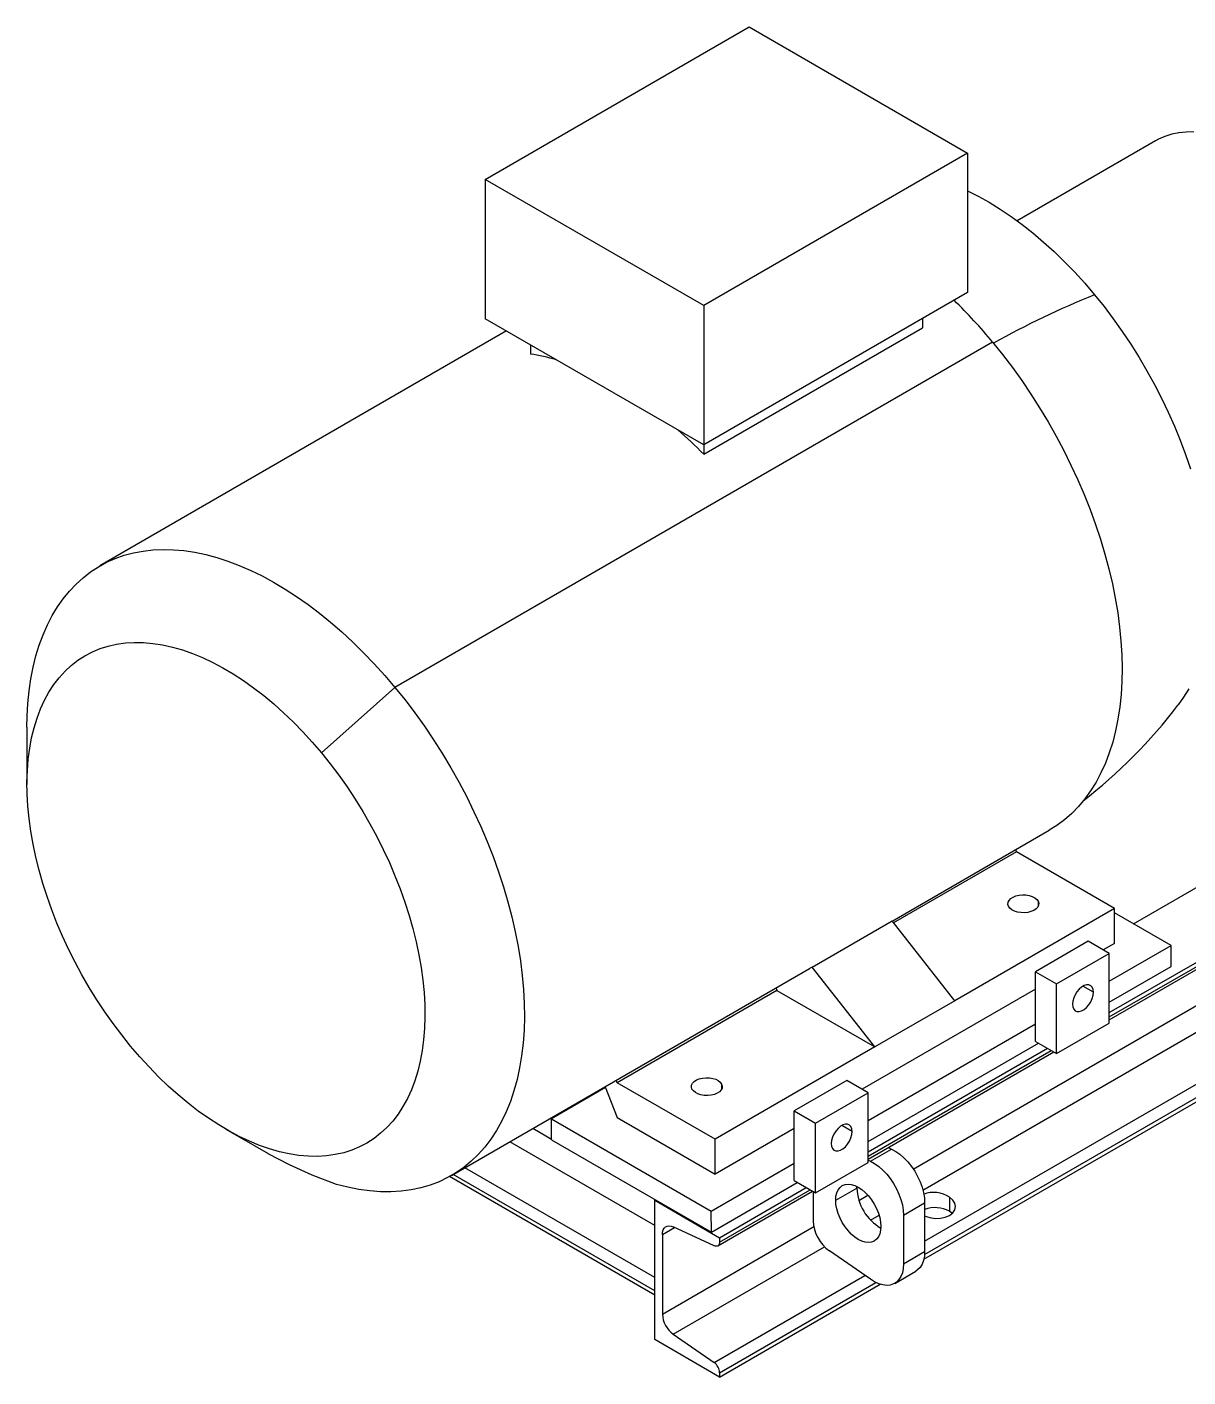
# Paper-space layout 'Isometric View' of a CAD drawing. Header units: millimetres. Extents: x -694 to 278, y -543 to 299.
# Drawn here: x -694 to -149, y -543 to 90 of the extents above; entities that cross this region are included whole.
import ezdxf

# ---------------------------------------------------------------- set-up
doc = ezdxf.new("R2010")
doc.units = ezdxf.units.MM

psp = doc.layouts.new('Isometric View')

# ---------------------------------------------------------------- linework, layer by layer
at = {"color": 7, "linetype": 'Continuous', "lineweight": 25}
for p, q in [((-478.58, 18.61), (-354.84, 90.05)), ((-354.84, 90.05), (-252.3, 30.86)), ((-164.15, 36.65), (-229.05, -0.81)), ((-252.3, 30.86), (-376.05, -40.58)), ((-252.3, 30.86), (-252.3, -34.46)), ((-478.58, 18.61), (-478.58, -46.71)), ((-376.05, -40.58), (-478.58, 18.61)), ((-252.3, -34.46), (-376.05, -105.9)), ((-376.05, -40.58), (-376.05, -105.9)), ((-376.05, -105.9), (-478.58, -46.71)), ((-273.52, -46.71), (-273.52, -51.07)), ((-468.56, -52.49), (-659.36, -162.64)), ((-376.05, -110.26), (-273.52, -51.07)), ((-240.56, -57.73), (-520.93, -219.59)), ((-457.36, -58.96), (-457.36, -63.32)), ((-376.05, -105.9), (-376.05, -110.26)), ((-185.83, -372.09), (278.38, -104.09)), ((-185.83, -374.12), (278.38, -106.12)), ((-185.83, -375.47), (277.55, -107.95)), ((-174.52, -330.46), (145.45, -145.73)), ((-277.76, -445.47), (171.21, -186.27)), ((-273.29, -455.27), (176.29, -195.72)), ((-272.81, -487.64), (202.38, -213.29)), ((-272.49, -485.43), (200.31, -212.46)), ((-272.45, -479.21), (195.23, -209.21)), ((-520.93, -219.59), (-555.45, -250.25)), ((-693.53, -238.18), (-693.53, -265.13)), ((-287.72, -329.14), (-214, -286.58)), ((-229.31, -296.77), (-286.99, -330.07)), ((-229.31, -296.77), (-229.74, -295.67)), ((-183.35, -323.31), (-229.31, -296.77)), ((-219.17, -319.88), (-219.17, -322.24)), ((-325.21, -350.76), (-287.73, -329.12)), ((-258.3, -366.58), (-287.73, -329.12)), ((-183.35, -323.31), (-258.3, -366.58)), ((-183.35, -339.64), (-183.35, -323.31)), ((-156.84, -340.66), (-183.35, -325.36)), ((-195.73, -338.62), (-220.48, -352.91)), ((-185.83, -344.33), (-195.73, -338.62)), ((-183.35, -339.64), (-188.66, -342.7)), ((-185.83, -357.4), (-156.84, -340.66)), ((-156.84, -350.46), (-156.84, -340.66)), ((-210.58, -358.62), (-185.83, -344.33)), ((-185.83, -376.99), (-185.83, -344.33)), ((-494.36, -448.44), (-326.43, -351.48)), ((-325.21, -350.76), (-326.43, -351.48)), ((-295.78, -388.21), (-325.21, -350.76)), ((-220.48, -352.91), (-210.58, -358.62)), ((-220.48, -385.57), (-220.48, -352.91)), ((-185.83, -367.2), (-156.84, -350.46)), ((-342.17, -360.57), (-341.74, -361.68)), ((-210.58, -391.28), (-210.58, -358.62)), ((-193.31, -362.53), (-198.21, -359.71)), ((-341.74, -361.68), (-416.7, -404.95)), ((-341.74, -361.68), (-295.78, -388.21)), ((-220.48, -361.07), (-301.8, -408.02)), ((-258.3, -366.58), (-295.78, -388.21)), ((-298.97, -422.72), (-220.48, -377.4)), ((-210.58, -391.28), (-185.83, -376.99)), ((-220.48, -385.57), (-210.58, -391.28)), ((-295.78, -388.21), (-370.73, -431.48)), ((-298.97, -432.51), (-219.06, -386.38)), ((-298.97, -437.41), (-214.82, -388.83)), ((-298.97, -439.44), (-213.07, -389.84)), ((-298.97, -440.79), (-211.9, -390.52)), ((-416.7, -404.95), (-417.13, -403.84)), ((-370.73, -431.48), (-416.7, -404.95)), ((-308.87, -403.93), (-333.62, -418.22)), ((-298.97, -409.65), (-308.87, -403.93)), ((-422.13, -407.28), (-447.46, -421.9)), ((-422.3, -406.83), (-416.7, -421.28)), ((-367.67, -405.61), (-367.67, -407.97)), ((-323.72, -423.94), (-298.97, -409.65)), ((-298.97, -442.31), (-298.97, -409.65)), ((-440.02, -417.61), (-440.49, -417.34)), ((-438.27, -416.6), (-438.74, -416.32)), ((-447.46, -421.9), (-372.51, -465.17)), ((-447.46, -431.7), (-447.46, -421.9)), ((-441.67, -418.01), (-441.19, -418.29)), ((-416.7, -421.28), (-370.73, -447.81)), ((-333.62, -418.22), (-323.72, -423.94)), ((-333.61, -450.88), (-333.62, -418.22)), ((-323.71, -456.6), (-323.72, -423.94)), ((-600.2, -426.79), (-580.4, -438.22)), ((-447.46, -431.59), (-456.32, -426.48)), ((-333.62, -426.39), (-370.73, -447.81)), ((-306.45, -427.85), (-311.34, -425.03)), ((-399.02, -471.94), (-467.05, -432.67)), ((-447.46, -431.7), (-372.5, -474.97)), ((-370.73, -447.81), (-370.73, -431.48)), ((-297.9, -441.78), (-288, -436.07)), ((-289.55, -435.35), (-288, -436.07)), ((-372.51, -465.17), (-333.61, -442.72)), ((-323.71, -456.6), (-298.97, -442.31)), ((-298.97, -441.29), (-297.9, -441.78)), ((-399.02, -504.57), (-495.33, -448.98)), ((-399.02, -502.55), (-493.56, -447.97)), ((-399.02, -496.36), (-488.2, -444.88)), ((-372.5, -474.97), (-332.2, -451.7)), ((-368.62, -477.62), (-327.96, -454.15)), ((-368.62, -479.65), (-326.2, -455.16)), ((-333.61, -450.88), (-323.71, -456.6)), ((-314.17, -460.07), (-304.27, -454.36)), ((-304.27, -454.36), (-304.25, -453.58)), ((-399.02, -460.07), (-398.67, -459.87)), ((-399.02, -525.39), (-399.02, -460.07)), ((-399.02, -460.07), (-368.62, -477.62)), ((-369.44, -481.48), (-325.03, -455.84)), ((-324.77, -455.99), (-324.77, -469.66)), ((-303.25, -460.19), (-299.02, -457.75)), ((-282.35, -467.01), (-272.45, -461.29)), ((-272.45, -461.29), (-272.45, -484.16)), ((-260.78, -458.65), (-260.78, -465.18)), ((-372.5, -474.97), (-372.51, -465.17)), ((-297.77, -469.4), (-293.78, -467.1)), ((-282.35, -467.01), (-282.35, -489.87)), ((-395.49, -476.11), (-389.8, -472.82)), ((-395.48, -513.44), (-324.47, -472.44)), ((-371.16, -481.43), (-390.39, -472.55)), ((-395.49, -476.11), (-395.48, -513.44)), ((-368.62, -477.62), (-368.62, -479.65)), ((-390.39, -522.88), (-319.39, -481.89)), ((-297.9, -497.15), (-317.13, -483.82)), ((-282.35, -489.87), (-272.45, -484.16)), ((-286.49, -499.03), (-276.59, -493.31)), ((-371.16, -536.2), (-300.45, -495.38)), ((-368.61, -540.92), (-295.37, -498.63)), ((-368.61, -542.95), (-293.29, -499.46)), ((-390.39, -522.88), (-371.16, -536.2)), ((-368.61, -542.95), (-399.02, -525.39)), ((-368.61, -540.92), (-368.61, -542.95))]:
    psp.add_line(p, q, dxfattribs=at)
at = {"color": 7, "linetype": 'Continuous', "lineweight": 25, "flags": 128}
for points in [[(-146.25, 40.85), (-149.81, 40.81), (-153.26, 40.44), (-156.56, 39.76), (-159.72, 38.75), (-162.72, 37.43), (-164.15, 36.65)], [(-252.3, 13.24), (-247.3, 10.72), (-242.15, 7.84), (-237, 4.67), (-231.86, 1.21), (-226.75, -2.52), (-221.68, -6.52), (-216.67, -10.77), (-211.71, -15.27), (-206.83, -20.01), (-202.04, -24.97), (-197.35, -30.14), (-192.77, -35.51)], [(-192.77, -35.51), (-188.31, -41.06), (-183.98, -46.79), (-179.79, -52.68), (-175.76, -58.71), (-171.88, -64.88), (-168.18, -71.16), (-164.66, -77.53), (-161.33, -84), (-158.2, -90.53), (-155.27, -97.12), (-152.55, -103.75), (-150.05, -110.39), (-147.78, -117.05)], [(-240.56, -57.73), (-235.87, -63.57), (-231.3, -69.58), (-226.88, -75.75), (-222.61, -82.06), (-218.5, -88.51), (-214.55, -95.07), (-210.78, -101.75), (-207.2, -108.51), (-203.81, -115.35), (-200.62, -122.25), (-197.64, -129.19), (-194.87, -136.17), (-192.32, -143.16), (-189.99, -150.15), (-187.89, -157.13), (-186.03, -164.08), (-184.4, -170.99), (-183.02, -177.84), (-181.88, -184.61), (-180.99, -191.3), (-180.35, -197.88), (-179.96, -204.35), (-179.82, -210.68), (-179.93, -216.87), (-180.29, -222.91), (-180.91, -228.77), (-181.77, -234.45), (-182.88, -239.93), (-184.24, -245.21), (-185.83, -250.26), (-187.67, -255.09), (-189.74, -259.68), (-192.04, -264.01), (-194.57, -268.09), (-197.31, -271.9), (-200.27, -275.43), (-203.44, -278.68), (-206.81, -281.63), (-210.37, -284.29), (-214, -286.58)], [(-693.53, -238.18), (-693.45, -233.12), (-693.12, -227.1), (-692.54, -221.24), (-691.72, -215.57), (-690.65, -210.08), (-689.34, -204.8), (-687.79, -199.74), (-686, -194.9), (-683.98, -190.3), (-681.73, -185.94), (-679.25, -181.84), (-676.56, -178), (-673.65, -174.44), (-670.54, -171.15), (-667.23, -168.15), (-663.73, -165.45), (-660.04, -163.04), (-656.17, -160.94), (-652.13, -159.15), (-647.94, -157.66), (-643.59, -156.5), (-639.09, -155.65), (-634.47, -155.12), (-629.72, -154.92), (-624.86, -155.03), (-619.9, -155.47), (-614.85, -156.22), (-609.71, -157.3), (-604.51, -158.69), (-599.24, -160.39), (-593.93, -162.41), (-588.58, -164.73), (-583.21, -167.35), (-577.82, -170.26), (-572.43, -173.47), (-567.05, -176.95), (-561.69, -180.71), (-556.37, -184.74), (-551.08, -189.02), (-545.86, -193.55), (-540.69, -198.33), (-535.61, -203.33), (-530.61, -208.55), (-525.72, -213.97), (-520.93, -219.59)], [(-644.94, -387.77), (-649.1, -382.58), (-653.12, -377.23), (-657.01, -371.72), (-660.75, -366.07), (-664.33, -360.3), (-667.73, -354.42), (-670.96, -348.44), (-674, -342.38), (-676.84, -336.27), (-679.48, -330.11), (-681.91, -323.91), (-684.13, -317.71), (-686.12, -311.51), (-687.88, -305.33), (-689.41, -299.18), (-690.7, -293.09), (-691.76, -287.07), (-692.57, -281.13), (-693.13, -275.29), (-693.45, -269.57), (-693.53, -263.98), (-693.35, -258.53), (-692.93, -253.24), (-692.26, -248.13), (-691.35, -243.21), (-690.2, -238.49), (-688.8, -233.98), (-687.17, -229.7), (-685.32, -225.65), (-683.23, -221.85), (-680.93, -218.31), (-678.41, -215.04), (-675.68, -212.04), (-672.76, -209.33), (-669.64, -206.9), (-666.34, -204.78), (-662.86, -202.95), (-659.22, -201.44), (-655.42, -200.24), (-651.47, -199.35), (-647.39, -198.78), (-643.18, -198.52), (-638.85, -198.59), (-634.43, -198.98), (-629.91, -199.68), (-625.32, -200.7), (-620.66, -202.04), (-615.94, -203.68), (-611.19, -205.63), (-606.4, -207.88), (-601.6, -210.43), (-596.79, -213.26), (-592, -216.38), (-587.22, -219.77), (-582.48, -223.41), (-577.78, -227.32), (-573.15, -231.46), (-568.59, -235.84), (-564.11, -240.44), (-559.72, -245.25), (-555.45, -250.25)], [(-520.93, -219.59), (-516.18, -225.49), (-511.57, -231.57), (-507.11, -237.81), (-502.79, -244.2), (-498.64, -250.73), (-494.67, -257.37), (-490.87, -264.12), (-487.26, -270.97), (-483.85, -277.89), (-480.65, -284.87), (-477.66, -291.89), (-474.88, -298.95), (-472.34, -306.02), (-470.02, -313.09), (-467.93, -320.14), (-466.09, -327.17), (-464.49, -334.14), (-463.14, -341.05), (-462.04, -347.88), (-461.2, -354.62), (-460.61, -361.25), (-460.27, -367.76), (-460.19, -374.13), (-460.37, -380.35), (-460.81, -386.4), (-461.5, -392.28), (-462.44, -397.96), (-463.64, -403.44), (-465.09, -408.71), (-466.78, -413.74), (-468.72, -418.54), (-470.89, -423.09), (-473.3, -427.39), (-475.94, -431.41), (-478.8, -435.15), (-481.87, -438.61), (-485.16, -441.78), (-488.65, -444.64), (-492.33, -447.2), (-496.2, -449.45), (-500.24, -451.38), (-504.46, -452.98), (-508.83, -454.27), (-513.36, -455.22), (-518.02, -455.85), (-522.81, -456.14), (-527.73, -456.1), (-532.75, -455.73), (-537.87, -455.03), (-543.07, -454), (-548.35, -452.64)], [(-148.59, -220.26), (-150.95, -224.19), (-153.53, -227.85), (-153.63, -227.97)], [(-555.45, -250.25), (-551.29, -255.44), (-547.26, -260.79), (-543.38, -266.3), (-539.64, -271.95), (-536.06, -277.72), (-532.66, -283.6), (-529.43, -289.58), (-526.39, -295.64), (-523.55, -301.75), (-520.91, -307.91), (-518.48, -314.11), (-516.26, -320.31), (-514.27, -326.51), (-512.51, -332.69), (-510.98, -338.84), (-509.68, -344.93), (-508.63, -350.95), (-507.82, -356.89), (-507.25, -362.73), (-506.93, -368.45), (-506.86, -374.04), (-507.04, -379.49), (-507.46, -384.78), (-508.13, -389.89), (-509.04, -394.81), (-510.19, -399.53), (-511.59, -404.04), (-513.21, -408.32), (-515.07, -412.37), (-517.16, -416.17), (-519.46, -419.71), (-521.98, -422.98), (-524.7, -425.98), (-527.63, -428.69), (-530.75, -431.12), (-534.05, -433.24), (-537.53, -435.07), (-541.17, -436.58), (-544.97, -437.78), (-548.92, -438.67), (-553, -439.24), (-557.21, -439.5), (-561.53, -439.43), (-565.96, -439.04), (-570.47, -438.34), (-575.07, -437.32), (-579.73, -435.98), (-584.44, -434.34), (-589.2, -432.39), (-593.99, -430.14), (-598.79, -427.59), (-603.6, -424.76), (-608.39, -421.64), (-613.17, -418.26), (-617.91, -414.61), (-622.6, -410.7), (-627.24, -406.56), (-631.8, -402.18), (-636.28, -397.58), (-640.66, -392.77), (-644.94, -387.77)], [(-233.09, -322.24), (-233.37, -321.32), (-233.28, -320.38), (-232.84, -319.48), (-232.06, -318.66), (-230.99, -317.95), (-229.67, -317.41), (-228.17, -317.05), (-226.57, -316.88), (-224.95, -316.93), (-223.39, -317.19), (-221.96, -317.64), (-220.75, -318.26), (-219.8, -319.02), (-219.17, -319.88)], [(-219.17, -319.88), (-218.89, -320.81), (-218.98, -321.74), (-219.42, -322.64), (-220.2, -323.47), (-221.27, -324.17), (-222.59, -324.71), (-224.09, -325.08), (-225.69, -325.24), (-227.31, -325.19), (-228.87, -324.94), (-230.3, -324.49), (-231.51, -323.87), (-232.46, -323.1), (-233.09, -322.24)], [(-193.31, -362.53), (-193.46, -361.26), (-193.87, -360.23), (-194.54, -359.5), (-195.43, -359.1), (-196.47, -359.07), (-197.62, -359.41), (-198.79, -360.09), (-199.94, -361.08), (-200.98, -362.31), (-201.87, -363.73), (-202.54, -365.23), (-202.95, -366.75), (-203.1, -368.18)], [(-203.1, -368.18), (-202.95, -369.45), (-202.54, -370.48), (-201.87, -371.22), (-200.98, -371.61), (-199.94, -371.64), (-198.79, -371.3), (-197.62, -370.62), (-196.47, -369.64), (-195.43, -368.4), (-194.54, -366.99), (-193.87, -365.48), (-193.46, -363.97), (-193.31, -362.53)], [(-381.58, -407.97), (-381.86, -407.04), (-381.78, -406.11), (-381.33, -405.2), (-380.56, -404.38), (-379.48, -403.68), (-378.16, -403.13), (-376.66, -402.77), (-375.06, -402.61), (-373.44, -402.66), (-371.88, -402.91), (-370.46, -403.36), (-369.24, -403.98), (-368.29, -404.74), (-367.67, -405.61)], [(-367.67, -405.61), (-367.39, -406.53), (-367.47, -407.47), (-367.91, -408.37), (-368.69, -409.19), (-369.77, -409.89), (-371.08, -410.44), (-372.58, -410.8), (-374.18, -410.96), (-375.8, -410.92), (-377.36, -410.66), (-378.79, -410.21), (-380.01, -409.59), (-380.95, -408.83), (-381.58, -407.97)], [(-306.45, -427.85), (-306.59, -426.58), (-307.01, -425.55), (-307.68, -424.81), (-308.56, -424.42), (-309.61, -424.39), (-310.75, -424.73), (-311.93, -425.41), (-313.08, -426.39), (-314.12, -427.63), (-315, -429.04), (-315.67, -430.55), (-316.09, -432.06), (-316.23, -433.5)], [(-316.23, -433.5), (-316.09, -434.77), (-315.67, -435.8), (-315, -436.53), (-314.12, -436.93), (-313.08, -436.96), (-311.93, -436.62), (-310.75, -435.94), (-309.61, -434.95), (-308.56, -433.72), (-307.68, -432.31), (-307.01, -430.8), (-306.59, -429.28), (-306.45, -427.85)], [(-288, -436.07), (-286.03, -437.14), (-284.08, -438.51), (-282.17, -440.17), (-280.35, -442.08), (-278.65, -444.2), (-277.1, -446.5), (-275.74, -448.92), (-274.59, -451.43), (-273.66, -453.97), (-272.99, -456.49), (-272.59, -458.95), (-272.45, -461.29)], [(-548.35, -452.64), (-559.79, -448.29), (-570.45, -443.5), (-580.39, -438.23), (-580.41, -438.22)], [(-297.9, -441.78), (-295.93, -442.85), (-293.98, -444.23), (-292.07, -445.89), (-290.25, -447.8), (-288.55, -449.92), (-287, -452.22), (-285.64, -454.64), (-284.48, -457.15), (-283.56, -459.68), (-282.89, -462.21), (-282.49, -464.66), (-282.35, -467.01)], [(-314.17, -460.07), (-314.04, -458.23), (-313.65, -456.59), (-313.01, -455.18), (-312.14, -454.04), (-311.06, -453.21), (-309.8, -452.69), (-308.38, -452.5), (-306.84, -452.65), (-305.22, -453.14), (-303.56, -453.95), (-301.9, -455.06), (-300.28, -456.44), (-298.75, -458.06), (-297.33, -459.89), (-296.06, -461.86), (-294.98, -463.95), (-294.11, -466.09), (-293.47, -468.23), (-293.09, -470.33), (-292.95, -472.32)], [(-292.95, -472.32), (-293.09, -474.16), (-293.47, -475.8), (-294.11, -477.21), (-294.98, -478.35), (-296.06, -479.19), (-297.33, -479.7), (-298.75, -479.89), (-300.28, -479.74), (-301.9, -479.25), (-303.56, -478.44), (-305.22, -477.33), (-306.84, -475.95), (-308.38, -474.33), (-309.8, -472.51), (-311.06, -470.53), (-312.14, -468.44), (-313.01, -466.3), (-313.65, -464.16), (-314.04, -462.06), (-314.17, -460.07)], [(-272.45, -467.37), (-272.25, -467.47), (-269.97, -468.21), (-267.51, -468.56), (-265.05, -468.49), (-262.75, -468.02), (-260.78, -467.18), (-259.27, -466.01), (-258.32, -464.61), (-258, -463.06), (-258.32, -461.49), (-259.27, -459.98), (-260.78, -458.65), (-260.78, -458.65)], [(-260.78, -465.18), (-259.6, -466.01), (-259.41, -466.18)], [(-395.49, -476.11), (-395.39, -474.97), (-395.11, -473.98), (-394.65, -473.17), (-394.02, -472.57), (-393.26, -472.2), (-392.38, -472.07), (-391.41, -472.19), (-390.39, -472.55)], [(-368.62, -479.65), (-368.66, -480.22), (-368.8, -480.71), (-369.04, -481.12), (-369.35, -481.42), (-369.73, -481.6), (-370.17, -481.67), (-370.65, -481.61), (-371.16, -481.43)], [(-272.45, -484.16), (-272.58, -486.34), (-272.99, -488.33), (-273.66, -490.08), (-274.58, -491.55), (-275.74, -492.73), (-276.59, -493.31)], [(-282.35, -489.87), (-282.48, -492.06), (-282.89, -494.05), (-283.56, -495.79), (-284.48, -497.27), (-285.64, -498.44), (-287, -499.3), (-288.55, -499.81), (-290.25, -499.97), (-292.07, -499.77), (-293.97, -499.23), (-295.93, -498.35), (-297.9, -497.15)]]:
    psp.add_lwpolyline(points, dxfattribs=at)
at = {"color": 7, "linetype": 'Continuous', "lineweight": 25}
for centre, radius, start, end in [((-27.86, -440.77), 437.53, 112.14201, 119.03096), ((-432.09, -215.9), 248.4, 39.55019, 45.70522), ((-471.56, -157.53), 95.27, 73.93782, 81.42862), ((-535.67, -268.59), 224.83, 44.76493, 49.01096), ((-351.09, -76.59), 248.81, 307.88579, 322.53301), ((-281.61, -453.48), 22.68, 182.22808, 239.91269), ((-268.1, -469.33), 12.95, 55.61594, 111.96239), ((-267.54, -478.25), 14.72, 62.6575, 109.47345), ((-306.13, -468.74), 18.67, 182.82355, 233.88082), ((-383.05, -512.83), 12.45, 182.82355, 233.88082), ((-374.83, -541.23), 6.22, 2.82355, 53.88082)]:
    psp.add_arc(centre, radius, start, end, dxfattribs=at)

doc.saveas('drawing.dxf')
